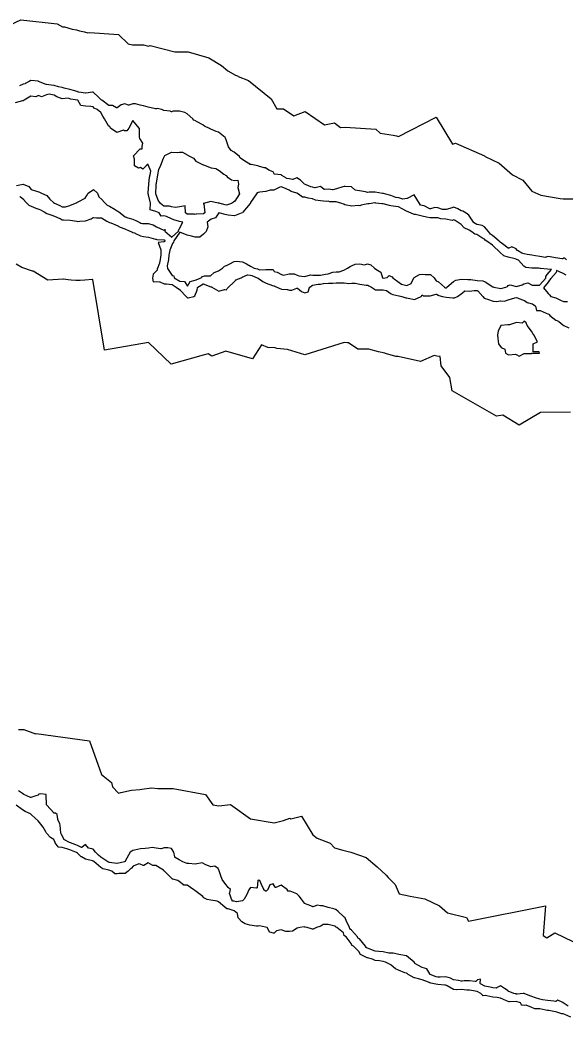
# Model space of a CAD drawing. Header units: millimetres. Extents: x 0 to 500, y 0 to 700.
# Drawn here: x 239.7 to 304.3, y 144.7 to 262.6 of the extents above; entities that cross this region are included whole.
import ezdxf

# ---------------------------------------------------------------- set-up
doc = ezdxf.new("R2010")
doc.units = ezdxf.units.MM
doc.layers.add('CORTE', color=1, linetype='Continuous')
doc.layers.add('GRABADO', color=5, linetype='Continuous')

msp = doc.modelspace()

# ---------------------------------------------------------------- linework, layer by layer
at = {"layer": 'CORTE'}
for points in [[(237.84, 261.71), (239.76, 262.61), (244.08, 262.16), (244.69, 261.8), (244.93, 261.79), (245.87, 261.52), (246.35, 261.43), (246.7, 261.32), (247.3, 261.19), (247.7, 261.07), (247.94, 261.11), (251.33, 260.9), (252.48, 259.8), (252.97, 259.67), (254.3, 259.67), (254.9, 259.5), (255.06, 259.59), (257.98, 258.84), (259.58, 258.84), (262.01, 258.11), (263.52, 257.2), (264.28, 256.57), (265.16, 256.09), (265.41, 255.98), (265.48, 255.93), (266.72, 255.44), (269.39, 253.29), (270.05, 252.11), (270.84, 252.11), (272.09, 251.28), (273.41, 251.78), (275.7, 250.19), (276.88, 250.46), (277.6, 249.9), (278.13, 249.94), (281.78, 249.7), (282.3, 249.23), (283.81, 248.98), (284, 248.94), (284.22, 248.9), (284.45, 248.84), (288.89, 251.12), (290.85, 247.92), (291.18, 248.05), (294.62, 246.53), (294.71, 246.47), (296.36, 245.68), (297.93, 244.31), (299.15, 243.65), (300.21, 242.38), (301.27, 241.89), (303.59, 241.5), (303.91, 241.44), (306.89, 241.44)], [(239.28, 243.03), (240.04, 243.17), (240.73, 242.92), (241, 242.54), (241.77, 242.31), (241.91, 242.27), (241.99, 242.23), (242.23, 242.14), (242.86, 241.86), (243.22, 241.43), (243.63, 241.02), (243.77, 240.94), (244.39, 240.66), (244.68, 240.5), (245.08, 240.52), (245.57, 240.66), (246.43, 241.02), (246.46, 241.05), (246.48, 241.05), (246.56, 241.12), (247.39, 241.55), (247.6, 241.84), (247.76, 242.12), (248.38, 242.56), (248.85, 242.11), (249.02, 241.7), (249.35, 241.38), (249.66, 241.01), (250.01, 240.71), (250.26, 240.59), (250.94, 240.2), (251.19, 240.05), (251.27, 240), (251.37, 239.9), (252.11, 239.32), (252.44, 239.22), (253.03, 239.05), (253.54, 238.8), (253.84, 238.64), (253.96, 238.57), (254.18, 238.52), (254.86, 238.52), (255.45, 238.37), (255.82, 238.13), (256.68, 237.75), (256.7, 237.75), (256.85, 237.81), (256.83, 237.65), (257.63, 236.91), (258.43, 237.65), (258.43, 237.65), (258.43, 237.7), (258.49, 237.85), (258.95, 238.69), (258.54, 238.78), (257.89, 238.99), (257.61, 239.08), (257.02, 239.36), (256.7, 239.46), (256.36, 239.39), (256.14, 239.79), (255.75, 239.96), (255.08, 240.16), (255.12, 240.95), (254.88, 241.93), (254.84, 242.06), (254.84, 242.15), (254.93, 243.19), (255.01, 244.03), (255.06, 244.31), (255.15, 244.73), (254.9, 245.38), (254.83, 245.54), (254.6, 245.35), (254.22, 244.97), (253.92, 245.15), (253.71, 245.07), (253.23, 245.36), (253.23, 246.14), (253.11, 246.54), (253.9, 247.38), (254.15, 247.35), (254.12, 247.63), (254.2, 248.03), (253.86, 248.58), (253.81, 248.73), (253.81, 249.76), (253.77, 249.8), (253.02, 250.7), (252.57, 249.81), (252.33, 249.51), (252.06, 249.51), (251.91, 249.58), (251.14, 249.3), (250.39, 249.8), (250.3, 249.97), (250.16, 250.1), (249.67, 250.92), (249.49, 251.23), (249.24, 251.65), (248.81, 252.01), (248.44, 252.16), (248.33, 252.34), (248.05, 252.37), (247.44, 252.43), (246.87, 252.49), (246.54, 253.12), (246.5, 253.14), (245.68, 253.24), (245.57, 253.28), (245.39, 253.34), (244.65, 253.28), (244.03, 253.51), (243.71, 253.72), (243.15, 253.82), (242.83, 253.74), (242.23, 253.53), (241.88, 253.69), (241.55, 253.53), (240.97, 253.61), (240.16, 253.13), (240.11, 253.08), (240.04, 253.05), (239.99, 253.05), (239.11, 252.82)], [(304.81, 216.25), (301.26, 216.19), (298.74, 214.68), (296.78, 215.86), (296.05, 215.76), (290.81, 218.74), (290.51, 220.34), (289.49, 221.72), (289.39, 222.83), (288.99, 222.85), (288.68, 222.94), (287.06, 222.23), (284.43, 222.81), (284.12, 222.82), (282.91, 223.18), (282.85, 223.2), (282.08, 223.37), (280.93, 223.7), (279.66, 223.7), (278.52, 224.44), (278.42, 224.44), (278.01, 224.48), (273.38, 223), (271.31, 223.66), (270.06, 223.76), (269.87, 223.82), (269.01, 223.88), (268.24, 224.2), (267.18, 222.54), (264.04, 223.43), (262.36, 222.87), (261.94, 223.12), (261.35, 222.98), (257.57, 221.89), (254.9, 224.45), (249.67, 223.55), (248.28, 231.91), (248.26, 231.92), (247.33, 231.83), (246.79, 231.79), (246.27, 231.79), (245.75, 231.83), (245.37, 231.89), (244.82, 231.97), (244.78, 231.97), (242.97, 231.85), (241.23, 232.89), (241.17, 232.91), (239.88, 233.35), (239.22, 233.75)], [(304.29, 232.42), (303.92, 232.64), (303.14, 232.99), (303.09, 232.75), (302.48, 232.02), (302.32, 231.82), (302.16, 231.62), (301.6, 230.95), (302.16, 230.28), (302.32, 230.09), (302.47, 229.91), (303.05, 229.77), (303.63, 229.49), (303.97, 229.33), (304.43, 229.33)], [(239.49, 178.72), (240.14, 178.72), (241.53, 178.21), (241.61, 178.23), (247.91, 177.38), (249.33, 173.41), (250.52, 172.46), (250.61, 171.94), (251.32, 171.18), (251.61, 171.26), (252.86, 171.54), (253.85, 171.62), (254.09, 171.65), (255.24, 171.8), (255.98, 171.72), (257.79, 171.72), (261.62, 171.01), (262.48, 169.82), (263.21, 169.67), (264.57, 169.85), (266.93, 168.15), (269.73, 167.67), (270.85, 167.94), (271.6, 168.24), (271.72, 168.15), (272.98, 168.45), (274.32, 166.25), (274.83, 165.86), (276.35, 165.26), (276.89, 164.72), (277.88, 164.46), (278.83, 164.22), (280.61, 163.59), (281.93, 162.47), (283.01, 161.49), (283.23, 161.23), (284.07, 160.38), (284.52, 159.3), (285.85, 158.99), (287.55, 158.7), (289.3, 157.86), (290.23, 157.05), (292.51, 156.5), (292.75, 156.04), (301.83, 157.86), (301.57, 154.36), (301.99, 154.09), (302.94, 154.66), (305.09, 153.63)], [(304.85, 144.72), (304.14, 145.02), (303.94, 145.11), (303.8, 145.11), (303.8, 145.11), (303.79, 145.11), (303.78, 145.11), (303.16, 145.29), (303.01, 145.32), (302.25, 145.48), (302.09, 145.5), (302.09, 145.5), (301.88, 145.53), (301.16, 145.7), (300.58, 145.7), (300.57, 145.7), (300.57, 145.7), (300.56, 145.7), (300.22, 145.85), (299.55, 146.11), (299.32, 146.08), (299.32, 146.08), (299.31, 146.08), (299.07, 146.11), (299.07, 146.11), (299.06, 146.11), (299.05, 146.12), (299.04, 146.12), (299.03, 146.13), (299.03, 146.13), (299.02, 146.14), (299.01, 146.15), (298.88, 146.41), (298.38, 146.56), (297.57, 146.53), (297.57, 146.53), (297.56, 146.53), (297.56, 146.53), (297.44, 146.56), (297.44, 146.56), (297.23, 146.65), (296.52, 146.96), (296.12, 147.02), (295.6, 147.06), (295.6, 147.07), (294.91, 147.22), (294.69, 147.25), (294.46, 147.24), (294.46, 147.24), (294.45, 147.24), (294.44, 147.24), (294.44, 147.24), (294.43, 147.24), (294.42, 147.25), (294.41, 147.25), (294.41, 147.26), (294.41, 147.26), (294.19, 147.52), (293.74, 147.75), (293.1, 147.84), (292.83, 147.88), (292.52, 147.88), (292.52, 147.88), (292.52, 147.88), (291.91, 147.98), (291.34, 147.93), (291.33, 147.93), (291.32, 147.93), (290.97, 147.98), (290.96, 147.98), (290.96, 147.98), (290.95, 147.99), (290.94, 147.99), (290.19, 148.42), (290.04, 148.49), (289.95, 148.5), (289.12, 148.55), (289.12, 148.55), (289.11, 148.55), (288.86, 148.62), (288.27, 148.73), (288.27, 148.73), (288.18, 148.76), (288.17, 148.76), (287.99, 148.85), (287.25, 149.1), (286.83, 149.22), (286.33, 149.36), (286.32, 149.37), (285.61, 149.74), (285.61, 149.74), (285.6, 149.75), (285.6, 149.75), (285.48, 149.86), (285.4, 149.89), (285.22, 149.94), (285.22, 149.95), (284.47, 150.27), (284.11, 150.41), (284.1, 150.42), (284.09, 150.42), (283.57, 150.86), (283.53, 150.89), (282.91, 151.2), (282.63, 151.3), (282.21, 151.35), (281.71, 151.41), (281.7, 151.41), (281.7, 151.41), (281.69, 151.41), (281.36, 151.56), (280.77, 151.71), (280.77, 151.71), (280.76, 151.71), (280.26, 151.96), (279.95, 152.11), (279.95, 152.11), (279.94, 152.12), (279.94, 152.12), (279.93, 152.13), (279.92, 152.14), (279.8, 152.42), (279.14, 153.08), (278.98, 153.16), (278.97, 153.17), (278.97, 153.17), (278.96, 153.18), (278.95, 153.19), (278.95, 153.19), (278.95, 153.2), (278.87, 153.4), (278.27, 154.19), (278.07, 154.3), (278.07, 154.3), (278.06, 154.31), (278.05, 154.31), (278.04, 154.32), (278.04, 154.34), (278.04, 154.34), (278.04, 154.34), (277.95, 154.66), (277.15, 155.3), (277.08, 155.33), (277.08, 155.33), (277.06, 155.34), (277.06, 155.35), (277.05, 155.35), (277.05, 155.37), (277.03, 155.41), (276.91, 155.47), (276.15, 155.65), (275.56, 155.65), (275.28, 155.47), (275.27, 155.46), (275.26, 155.46), (275.15, 155.42), (274.75, 155.29), (274.34, 155.11), (274.33, 155.1), (274.32, 155.1), (274.32, 155.1), (274.31, 155.1), (274.3, 155.1), (274.29, 155.1), (274.29, 155.1), (273.66, 155.29), (273.41, 155.35), (273.4, 155.35), (273.36, 155.36), (273.29, 155.39), (272.8, 155.29), (272.48, 155.23), (271.91, 154.88), (271.9, 154.88), (271.9, 154.88), (271.89, 154.88), (271.89, 154.88), (271.54, 154.82), (271.54, 154.82), (271.53, 154.82), (271.14, 154.82), (271.13, 154.82), (271.13, 154.82), (271.12, 154.82), (271.12, 154.83), (270.59, 155.03), (270.02, 154.92), (269.73, 154.65), (269.72, 154.65), (269.71, 154.64), (269.7, 154.64), (269.69, 154.64), (269.68, 154.63), (269.68, 154.63), (269.67, 154.63), (269.66, 154.63), (269.66, 154.64), (269.22, 154.77), (269.21, 154.77), (269.21, 154.77), (269.2, 154.78), (269.19, 154.79), (269.18, 154.79), (269.18, 154.8), (268.9, 155.3), (268.73, 155.35), (268, 155.5), (267.84, 155.46), (267.83, 155.46), (267.83, 155.46), (267.68, 155.46), (267.67, 155.46), (266.88, 155.56), (266.88, 155.56), (266.32, 155.74), (266.31, 155.74), (266.31, 155.74), (265.93, 155.97), (265.93, 155.97), (265.92, 155.98), (265.92, 155.98), (265.52, 156.42), (265.52, 156.43), (265.51, 156.44), (265.51, 156.45), (265.5, 156.46), (265.42, 156.97), (265.01, 157.28), (264.3, 157.51), (264.13, 157.53), (264.12, 157.54), (264.11, 157.54), (264.1, 157.54), (264.1, 157.54), (264.09, 157.55), (264.09, 157.55), (264.08, 157.56), (264.07, 157.57), (264.07, 157.57), (264.06, 157.59), (263.92, 157.71), (263.15, 158.35), (263, 158.42), (262.26, 158.53), (262.25, 158.53), (261.83, 158.62), (261.82, 158.63), (261.82, 158.63), (261.44, 158.8), (261.44, 158.8), (261.43, 158.8), (261.43, 158.81), (261.43, 158.81), (261.29, 158.95), (260.53, 159.55), (260.37, 159.67), (260.33, 159.7), (260.26, 159.75), (259.46, 160.32), (259.05, 160.32), (259.04, 160.32), (259.04, 160.32), (259.03, 160.33), (259.02, 160.33), (259.02, 160.33), (259.01, 160.34), (258.51, 160.73), (258.36, 160.85), (257.75, 161.01), (257.75, 161.02), (257.73, 161.02), (257.73, 161.03), (257.73, 161.03), (257.72, 161.03), (257.58, 161.17), (256.78, 161.97), (256.71, 162.01), (256.7, 162.01), (256.7, 162.01), (256.69, 162.02), (256.68, 162.02), (256.68, 162.03), (256.65, 162.07), (256.46, 162.21), (255.76, 162.63), (255.41, 162.63), (255.4, 162.63), (255.4, 162.64), (255.39, 162.64), (255.39, 162.64), (255.38, 162.64), (254.85, 162.96), (254.33, 162.64), (254.32, 162.64), (254.31, 162.63), (254.3, 162.63), (254.28, 162.63), (254.28, 162.63), (254.27, 162.64), (254.27, 162.64), (254.26, 162.64), (253.91, 162.81), (253.74, 162.83), (253.05, 162.57), (252.83, 162.27), (252.82, 162.26), (252.81, 162.26), (252.48, 161.97), (252.12, 161.69), (252.12, 161.69), (252.1, 161.68), (252.09, 161.68), (252.08, 161.68), (252.08, 161.67), (251.39, 161.67), (251.16, 161.65), (251.15, 161.64), (251.15, 161.64), (250.89, 161.66), (250.89, 161.66), (250.88, 161.66), (250.88, 161.66), (250.87, 161.67), (250.86, 161.67), (250.85, 161.68), (250.85, 161.68), (250.56, 161.97), (250.2, 162.09), (249.5, 162.23), (249.5, 162.23), (249.49, 162.23), (249.48, 162.23), (249.48, 162.24), (249.25, 162.39), (249.25, 162.39), (248.42, 163.09), (248.36, 163.13), (248.36, 163.14), (248.35, 163.14), (248.33, 163.16), (248.26, 163.18), (247.42, 163.37), (247.42, 163.37), (247.41, 163.37), (247.41, 163.38), (246.95, 163.64), (246.94, 163.64), (246.93, 163.65), (246.47, 164.11), (246.37, 164.19), (245.76, 164.42), (245.57, 164.5), (245.21, 164.61), (244.65, 164.76), (244.25, 164.81), (244.24, 164.81), (244.24, 164.81), (244.23, 164.81), (244.22, 164.82), (244.21, 164.82), (244.2, 164.83), (244.2, 164.84), (243.85, 165.33), (243.85, 165.33), (243.85, 165.34), (243.68, 165.72), (243.3, 165.95), (243.3, 165.95), (243.3, 165.95), (243.29, 165.96), (242.84, 166.43), (242.83, 166.44), (242.74, 166.63), (242.44, 167.18), (242.13, 167.54), (241.83, 167.91), (241.49, 168.23), (241.06, 168.64), (240.92, 168.73), (240.31, 169), (240.3, 169.01), (239.99, 169.22), (239.22, 169.75)]]:
    msp.add_lwpolyline(points, dxfattribs=at)
msp.add_lwpolyline([(257.88, 236.48), (257.82, 236.33), (257.7, 236.18), (257.41, 235.38), (257.29, 234.78), (257.24, 234.28), (257.07, 233.52), (257.11, 233.2), (257.68, 232.41), (257.88, 232.34), (257.92, 232.11), (258.58, 231.73), (259.15, 231.68), (259.49, 231.13), (259.81, 231.68), (260.39, 231.84), (261.12, 232.12), (261.17, 232.27), (261.32, 232.29), (261.5, 232.36), (262.23, 232.36), (262.63, 232.76), (263.16, 232.95), (263.63, 233.24), (263.88, 233.48), (264.09, 233.57), (264.52, 233.77), (265.02, 234.03), (265.29, 234.07), (265.99, 233.99), (266.46, 233.79), (266.94, 233.5), (267.36, 233.25), (267.78, 233.17), (267.85, 233.14), (268, 233.06), (268.75, 233.12), (269.61, 233.12), (269.73, 232.88), (270.08, 232.79), (270.63, 232.51), (270.85, 232.43), (271.52, 232.58), (272.1, 232.58), (272.48, 232.42), (272.66, 232.36), (273.37, 232.27), (274.03, 232.47), (274.31, 232.45), (274.55, 232.42), (275.23, 232.42), (275.81, 232.54), (276.14, 232.6), (276.69, 232.79), (277.08, 232.82), (277.44, 232.82), (277.98, 233.01), (278.4, 233.24), (278.73, 233.44), (278.9, 233.55), (279.32, 233.73), (279.87, 233.79), (280.44, 233.67), (280.79, 233.79), (281.18, 233.66), (281.61, 233.24), (281.76, 233.15), (282.35, 232.8), (282.54, 232.12), (282.66, 232.07), (283.11, 232.14), (283.34, 232.41), (283.6, 232.27), (283.7, 232.24), (283.8, 232.12), (284.54, 231.56), (284.82, 231.37), (285.42, 231.22), (285.94, 231.44), (286.26, 232.11), (286.3, 232.16), (286.94, 232.51), (287.28, 232.53), (287.59, 232.51), (288.23, 232.51), (288.68, 232.11), (288.89, 231.77), (289.17, 231.63), (289.9, 231.01), (290.01, 230.93), (290.07, 230.92), (290.11, 230.91), (290.16, 231), (290.94, 231.7), (291.22, 231.82), (291.9, 231.96), (292.66, 231.93), (292.83, 231.92), (293.01, 231.93), (293.77, 231.81), (294.41, 231.78), (294.72, 231.64), (295.62, 231.06), (295.63, 231.06), (295.65, 231.06), (295.74, 231.03), (296.54, 230.86), (297.13, 231.02), (297.35, 231.11), (297.43, 231.19), (297.67, 231.28), (298.39, 231.11), (299.08, 231.27), (299.29, 231.4), (299.75, 231.54), (300.27, 231.23), (301.14, 231.23), (301.86, 232.09), (301.86, 232.29), (302.04, 232.51), (302.54, 233.11), (302.09, 233.14), (301.24, 233.2), (301.15, 233.23), (301.02, 233.27), (300.24, 233.27), (299.5, 233.35), (299.27, 233.49), (298.66, 234.22), (298.42, 234.3), (298.36, 234.33), (298.26, 234.36), (297.44, 234.54), (296.93, 234.73), (296.49, 235.1), (296.26, 235.35), (295.86, 235.71), (295.57, 235.97), (294.89, 236.45), (294.72, 236.56), (294.64, 236.67), (294.31, 236.85), (293.73, 237.24), (293.5, 237.28), (293.13, 237.56), (292.8, 237.75), (292.23, 238.01), (291.86, 238.43), (291.52, 238.67), (291.15, 238.91), (290.98, 238.98), (290.78, 238.91), (290.05, 239.06), (289.46, 239.08), (289.11, 239.2), (288.66, 239.22), (288.2, 239.22), (287.77, 239.27), (287.26, 239.42), (286.47, 239.61), (286.34, 239.62), (286.21, 239.64), (285.95, 239.78), (285.39, 240), (284.88, 240.28), (284.47, 240.49), (283.81, 240.58), (283.56, 240.64), (283.37, 240.66), (282.63, 240.86), (282.47, 240.88), (281.77, 240.96), (281.71, 240.97), (281.65, 240.97), (280.97, 240.88), (280.81, 240.85), (280.04, 240.71), (279.88, 240.62), (279.68, 240.66), (278.94, 240.6), (278.1, 240.75), (277.99, 240.82), (277.95, 240.82), (277.74, 240.89), (277.07, 241.11), (276.34, 241.11), (276.15, 241.17), (275.95, 241.14), (275.22, 241.23), (274.64, 241.31), (274.29, 241.45), (273.75, 241.54), (273.37, 241.65), (273.08, 241.67), (272.63, 242.01), (272.42, 242.14), (271.77, 242.32), (271.5, 242.47), (270.88, 242.74), (270.59, 242.87), (270.41, 242.85), (269.69, 242.47), (269.27, 242.49), (268.77, 242.31), (268.04, 242.24), (267.84, 242.21), (267.73, 242.18), (267.64, 242.03), (266.96, 241.01), (266.93, 240.96), (266.9, 240.91), (266.03, 239.87), (265.99, 239.81), (265.84, 239.78), (265.06, 239.43), (264.32, 239.51), (264.1, 239.57), (263.95, 239.59), (263.37, 239.77), (263.21, 239.8), (263.2, 239.79), (262.79, 239.21), (262.3, 239.06), (261.83, 238.7), (261.91, 238.13), (261.71, 237.58), (261.39, 237.28), (260.95, 236.93), (260.4, 236.93), (259.96, 237.03), (259.46, 237.16), (258.59, 237.5), (257.88, 236.48)], close=True, dxfattribs=at)
at = {"layer": 'GRABADO'}
for points in [[(304.32, 234.23), (304.11, 234.44), (303.98, 234.44), (303.88, 234.37), (303.87, 234.36), (303.86, 234.36), (303.85, 234.35), (303.84, 234.35), (303.84, 234.35), (303.83, 234.35), (303.82, 234.35), (303.01, 234.49), (302.4, 234.6), (302.11, 234.65), (301.86, 234.54), (301.86, 234.53), (301.85, 234.53), (301.85, 234.53), (301.84, 234.53), (301.83, 234.53), (301.83, 234.53), (301.16, 234.63), (300.64, 234.7), (300.23, 234.78), (299.68, 234.88), (299.31, 234.94), (299.3, 234.94), (299.04, 235.02), (299.03, 235.02), (299.03, 235.03), (298.51, 235.34), (298.51, 235.34), (298.5, 235.35), (298.5, 235.35), (298.35, 235.53), (297.84, 235.77), (297.5, 235.61), (297.5, 235.61), (297.48, 235.6), (297.47, 235.6), (297.47, 235.6), (297.46, 235.6), (297.45, 235.6), (297.45, 235.61), (297.44, 235.61), (297.43, 235.61), (297.42, 235.62), (297.42, 235.62), (296.75, 236.15), (296.49, 236.32), (296.49, 236.33), (296.43, 236.38), (296.35, 236.46), (295.57, 237.13), (295.34, 237.28), (295.33, 237.29), (295.33, 237.29), (295.1, 237.58), (294.64, 238.13), (294.35, 238.29), (293.74, 238.41), (293.73, 238.41), (293.72, 238.42), (293.72, 238.42), (293.34, 238.67), (293.33, 238.68), (293.33, 238.68), (293.32, 238.69), (293.08, 239.06), (292.78, 239.52), (292.47, 239.78), (292.06, 239.98), (291.89, 240.03), (291.88, 240.03), (291.87, 240.03), (291.47, 240.27), (290.98, 240.48), (290.53, 240.31), (290.52, 240.31), (290.07, 240.18), (290.07, 240.18), (290.06, 240.18), (290.05, 240.18), (289.69, 240.21), (289.68, 240.21), (289.67, 240.21), (289.67, 240.21), (289.11, 240.41), (288.76, 240.43), (288.22, 240.29), (288.21, 240.28), (288.2, 240.28), (288.19, 240.28), (288.18, 240.29), (288.18, 240.29), (288.17, 240.29), (287.48, 240.61), (287.26, 240.67), (287.1, 240.7), (287.1, 240.7), (287.08, 240.7), (287.07, 240.71), (287.07, 240.71), (287.06, 240.72), (287.06, 240.72), (286.92, 240.92), (286.92, 240.92), (286.31, 241.92), (285.46, 241.49), (285.44, 241.48), (285.43, 241.48), (284.98, 241.43), (284.97, 241.43), (284.96, 241.43), (284.95, 241.43), (284.95, 241.43), (284.48, 241.57), (284.16, 241.6), (284.16, 241.6), (284.15, 241.6), (284.14, 241.6), (283.55, 241.83), (282.97, 242), (282.69, 242.07), (282.63, 242.08), (282.55, 242.1), (281.71, 242.23), (280.99, 242.23), (280.8, 242.22), (280.79, 242.22), (280.78, 242.22), (280.78, 242.22), (280.77, 242.22), (280.53, 242.29), (279.85, 242.4), (279.34, 242.49), (279.33, 242.49), (279.33, 242.49), (279.32, 242.5), (279.31, 242.5), (279.31, 242.51), (279.3, 242.51), (278.91, 242.88), (278.16, 242.93), (278.02, 242.92), (277.85, 242.89), (277.11, 242.62), (277.11, 242.62), (276.69, 242.5), (276.68, 242.5), (276.68, 242.5), (276.67, 242.5), (276.66, 242.5), (276.66, 242.5), (276.16, 242.58), (275.69, 242.54), (275.69, 242.54), (275.68, 242.54), (275.67, 242.54), (275.66, 242.55), (275.65, 242.55), (275.65, 242.55), (275.21, 242.91), (274.6, 242.77), (274.59, 242.77), (274.58, 242.77), (274.57, 242.77), (274.57, 242.77), (274.29, 242.84), (274.09, 242.86), (274.09, 242.86), (274.08, 242.86), (274.07, 242.87), (273.52, 243.11), (273.52, 243.11), (273.35, 243.2), (273.34, 243.2), (273.33, 243.2), (272.85, 243.65), (272.44, 243.93), (271.95, 243.74), (271.95, 243.74), (271.94, 243.74), (271.93, 243.74), (271.92, 243.74), (271.92, 243.74), (271.51, 243.82), (271.22, 243.87), (271.22, 243.87), (271.21, 243.87), (271.2, 243.88), (271.19, 243.88), (270.66, 244.23), (270.66, 244.23), (270.65, 244.24), (270.57, 244.31), (269.79, 244.37), (269.78, 244.37), (269.78, 244.37), (269.77, 244.37), (269.76, 244.37), (269.76, 244.38), (269.75, 244.39), (269.74, 244.4), (269.73, 244.41), (269.62, 244.65), (269.12, 244.85), (269.12, 244.85), (269.11, 244.85), (268.73, 245.11), (268.57, 245.11), (268.56, 245.11), (268.55, 245.12), (267.91, 245.33), (267.8, 245.37), (267.03, 245.5), (267.03, 245.5), (266.88, 245.53), (266.88, 245.53), (266.87, 245.53), (266.86, 245.54), (266.86, 245.54), (266.47, 245.8), (265.93, 246.13), (265.92, 246.13), (265.76, 246.27), (265.76, 246.27), (265.75, 246.27), (265.75, 246.28), (265.74, 246.28), (265.64, 246.47), (265, 246.98), (264.67, 247.16), (264.66, 247.16), (264.66, 247.16), (264.65, 247.17), (264.65, 247.17), (264.65, 247.18), (264.35, 247.59), (264.35, 247.59), (264.35, 247.6), (264.35, 247.6), (264.05, 248.44), (263.98, 248.63), (263.94, 248.69), (263.15, 249.32), (262.87, 249.43), (262.24, 249.69), (262.23, 249.69), (262.23, 249.69), (262.09, 249.79), (261.51, 250.03), (261.51, 250.03), (261.5, 250.04), (261.5, 250.04), (261.3, 250.22), (260.65, 250.57), (260.38, 250.7), (260.26, 250.74), (260.25, 250.75), (260.25, 250.75), (260.24, 250.75), (260.24, 250.76), (260.23, 250.77), (260.12, 250.91), (259.44, 251.49), (259.16, 251.65), (258.55, 251.84), (257.79, 251.84), (257.67, 251.77), (257.66, 251.76), (257.66, 251.76), (257.65, 251.76), (257.64, 251.76), (257.63, 251.76), (257.63, 251.76), (257.62, 251.76), (257.61, 251.76), (257.46, 251.81), (256.7, 251.91), (256.69, 251.91), (256.68, 251.91), (256.68, 251.91), (256.45, 252), (255.91, 252.14), (255.82, 252.09), (255.81, 252.09), (255.8, 252.09), (255.79, 252.08), (255.79, 252.08), (255.77, 252.08), (255.69, 252.1), (255.69, 252.1), (254.84, 252.31), (254.29, 252.45), (253.91, 252.52), (253.91, 252.52), (253.36, 252.67), (253.01, 252.67), (252.54, 252.54), (252.54, 252.54), (252.53, 252.54), (252.52, 252.54), (252.52, 252.54), (252.51, 252.54), (252.07, 252.67), (251.63, 252.57), (251.19, 252.22), (251.19, 252.22), (251.18, 252.22), (251.18, 252.21), (251.17, 252.21), (251.15, 252.21), (251.15, 252.21), (251.14, 252.21), (251.13, 252.21), (251.12, 252.21), (251.12, 252.22), (251.11, 252.22), (250.63, 252.51), (250.23, 252.48), (250.22, 252.48), (250.2, 252.48), (250.19, 252.49), (250.18, 252.49), (250.18, 252.5), (249.35, 253.13), (249.29, 253.17), (249.25, 253.2), (249.25, 253.2), (248.96, 253.48), (248.34, 254.07), (248.25, 254.08), (247.45, 253.96), (247.45, 253.96), (247.44, 253.96), (247.43, 253.96), (246.63, 254.08), (246.62, 254.08), (246.5, 254.12), (246.43, 254.13), (246.42, 254.13), (246.42, 254.13), (246.41, 254.13), (246.17, 254.23), (245.57, 254.4), (244.91, 254.55), (244.65, 254.63), (244.25, 254.71), (244.24, 254.71), (243.72, 254.85), (243.35, 254.88), (243.35, 254.88), (242.8, 254.96), (242.79, 254.96), (242.78, 254.97), (241.87, 255.34), (241.87, 255.34), (241.86, 255.35), (240.97, 255.44), (240.76, 255.34), (240.29, 255.08), (240.29, 255.07), (240.28, 255.07), (240.06, 255), (239.62, 254.81)], [(239.67, 241.72), (239.68, 241.72), (239.69, 241.72), (239.69, 241.72), (239.7, 241.72), (239.71, 241.71), (239.72, 241.71), (239.72, 241.71), (239.73, 241.7), (240.08, 241.4), (240.08, 241.39), (240.4, 241.01), (240.73, 240.7), (240.99, 240.58), (241.54, 240.36), (241.91, 240.25), (241.91, 240.25), (242.12, 240.15), (242.12, 240.15), (242.55, 239.91), (242.55, 239.91), (242.84, 239.74), (243.44, 239.53), (243.76, 239.42), (244.41, 239.14), (244.42, 239.14), (244.68, 238.98), (244.81, 238.99), (244.82, 238.99), (245.6, 238.93), (245.6, 238.93), (246.41, 238.81), (246.51, 238.79), (246.52, 238.79), (246.53, 238.79), (246.74, 238.81), (247.43, 238.87), (248.08, 239.11), (248.33, 239.24), (248.34, 239.24), (248.35, 239.25), (248.36, 239.25), (248.36, 239.25), (248.37, 239.25), (248.71, 239.22), (249.3, 239.22), (249.3, 239.22), (249.31, 239.22), (249.32, 239.21), (249.32, 239.21), (249.33, 239.21), (249.96, 238.8), (250.17, 238.69), (250.25, 238.65), (250.42, 238.6), (250.42, 238.6), (251.18, 238.29), (251.53, 238.11), (252.1, 237.9), (252.1, 237.9), (252.6, 237.69), (252.92, 237.55), (252.92, 237.54), (253.03, 237.47), (253.25, 237.42), (253.26, 237.42), (253.27, 237.41), (253.95, 237.08), (254.3, 237.02), (254.87, 236.93), (254.87, 236.93), (255.7, 236.7), (255.7, 236.7), (255.8, 236.67), (255.85, 236.66), (256.71, 236.62), (256.72, 236.62), (256.72, 236.62), (256.73, 236.61), (256.74, 236.61), (256.75, 236.6), (256.76, 236.6), (256.76, 236.6), (256.79, 236.56), (256.79, 236.56), (256.8, 236.54), (256.81, 236.53), (256.81, 236.52), (256.81, 236.51), (256.81, 236.5), (256.81, 236.5), (256.81, 236.49), (256.77, 236.41), (256.77, 236.41), (256.77, 236.4), (256.77, 236.4), (256.76, 236.39), (256.75, 236.38), (256.75, 236.38), (256.74, 236.38), (256.74, 236.37), (256.73, 236.37), (256.72, 236.37), (256.71, 236.37), (256.01, 236.3), (256.32, 235.43), (256.33, 235.42), (256.33, 235.41), (256.33, 235.4), (256.33, 234.85), (256.27, 234.28), (256.27, 234.28), (256.19, 233.87), (256.19, 233.86), (256.19, 233.85), (255.92, 233.15), (255.85, 232.96), (255.85, 232.95), (255.84, 232.94), (255.84, 232.94), (255.83, 232.93), (255.43, 232.54), (255.35, 232.07), (255.42, 231.64), (255.77, 231.7), (255.78, 231.7), (256.19, 231.66), (256.2, 231.66), (256.21, 231.65), (256.21, 231.65), (256.73, 231.41), (257.02, 231.39), (257.64, 231.32), (257.65, 231.31), (257.66, 231.31), (257.66, 231.31), (257.67, 231.31), (258.15, 231.02), (258.16, 231.01), (258.43, 230.81), (258.61, 230.68), (258.61, 230.68), (258.61, 230.67), (259.35, 229.89), (259.45, 229.79), (259.51, 229.74), (259.59, 229.76), (259.59, 229.76), (260.24, 229.91), (260.35, 229.99), (260.62, 230.64), (260.69, 230.97), (260.69, 230.98), (260.7, 230.99), (260.7, 230.99), (260.7, 231), (260.71, 231), (260.71, 231.01), (260.72, 231.01), (260.73, 231.02), (261.3, 231.38), (261.3, 231.38), (261.31, 231.39), (261.32, 231.39), (261.33, 231.39), (261.34, 231.39), (261.35, 231.39), (261.36, 231.39), (262.25, 231.06), (262.25, 231.06), (262.28, 231.07), (262.29, 231.07), (262.29, 231.07), (262.3, 231.07), (262.31, 231.07), (262.32, 231.07), (262.33, 231.07), (262.33, 231.07), (262.34, 231.06), (262.34, 231.06), (262.35, 231.05), (262.36, 231.05), (262.39, 231.01), (263.2, 230.53), (263.86, 230.75), (263.87, 230.75), (263.88, 230.75), (263.88, 230.75), (263.9, 230.75), (263.91, 230.75), (263.91, 230.75), (264.09, 230.68), (264.19, 230.84), (264.19, 230.85), (264.34, 231.01), (264.34, 231.01), (264.99, 231.62), (265.22, 231.85), (265.22, 231.86), (265.23, 231.86), (265.23, 231.87), (265.84, 232.13), (265.94, 232.18), (266.59, 232.47), (266.6, 232.47), (266.6, 232.47), (266.61, 232.47), (266.63, 232.47), (266.63, 232.47), (266.9, 232.42), (266.9, 232.42), (267.11, 232.38), (267.12, 232.38), (267.73, 232.13), (267.73, 232.13), (267.86, 232.06), (267.87, 232.06), (268.4, 231.67), (268.78, 231.49), (269.54, 231.22), (269.54, 231.21), (269.69, 231.15), (269.78, 231.15), (269.79, 231.15), (269.8, 231.14), (269.8, 231.14), (270.07, 231.02), (270.62, 230.79), (271.3, 230.75), (271.31, 230.75), (271.32, 230.75), (271.32, 230.75), (271.54, 230.66), (271.84, 230.64), (272.43, 230.9), (272.44, 230.9), (272.45, 230.9), (272.45, 230.9), (272.46, 230.9), (272.46, 230.9), (272.47, 230.9), (272.48, 230.9), (272.49, 230.89), (272.5, 230.89), (272.5, 230.89), (272.97, 230.48), (273.38, 230.35), (273.77, 230.47), (273.92, 230.97), (273.92, 230.98), (273.93, 230.99), (273.94, 231), (273.94, 231.01), (273.95, 231.01), (274.26, 231.25), (274.27, 231.25), (274.28, 231.25), (274.28, 231.25), (274.29, 231.26), (274.95, 231.36), (274.95, 231.36), (275.23, 231.36), (275.56, 231.44), (275.57, 231.44), (276.16, 231.47), (276.69, 231.5), (277.08, 231.52), (278.01, 231.52), (278.02, 231.52), (278.58, 231.46), (278.94, 231.48), (279.32, 231.48), (279.32, 231.48), (279.33, 231.48), (279.88, 231.36), (280.62, 231.25), (280.8, 231.25), (280.8, 231.25), (280.81, 231.24), (280.82, 231.24), (280.83, 231.24), (280.95, 231.17), (281.25, 231.02), (281.26, 231.02), (281.74, 230.7), (282.65, 230.7), (282.65, 230.7), (282.99, 230.63), (283, 230.62), (283.01, 230.62), (283.02, 230.62), (283.6, 230.22), (283.79, 230.16), (284.51, 230), (284.52, 230), (284.84, 229.92), (284.84, 229.92), (285.32, 229.77), (285.43, 229.77), (285.44, 229.77), (285.44, 229.76), (285.61, 229.71), (286.34, 229.55), (287.15, 229.91), (287.17, 229.93), (287.21, 230.04), (287.21, 230.05), (287.22, 230.06), (287.22, 230.06), (287.23, 230.07), (287.24, 230.08), (287.25, 230.08), (287.25, 230.08), (287.26, 230.08), (287.27, 230.08), (287.27, 230.08), (287.28, 230.08), (287.29, 230.08), (287.3, 230.08), (287.31, 230.08), (287.31, 230.07), (287.32, 230.07), (287.33, 230.06), (287.38, 230), (288.19, 230), (288.9, 230.17), (288.91, 230.17), (288.91, 230.17), (288.92, 230.17), (288.93, 230.17), (288.93, 230.17), (288.94, 230.17), (288.94, 230.17), (289.16, 230.07), (289.17, 230.07), (289.17, 230.07), (289.24, 230.01), (289.66, 229.92), (289.66, 229.91), (290.07, 229.81), (290.86, 229.77), (290.87, 229.77), (290.98, 229.75), (291.09, 229.76), (291.44, 229.91), (291.86, 230.24), (292.25, 230.55), (292.26, 230.56), (292.27, 230.56), (292.27, 230.56), (292.28, 230.56), (292.29, 230.57), (292.3, 230.57), (292.83, 230.53), (293.41, 230.61), (293.41, 230.61), (293.76, 230.61), (293.77, 230.61), (293.77, 230.61), (293.78, 230.61), (293.79, 230.61), (293.8, 230.6), (293.81, 230.59), (293.82, 230.59), (294.44, 229.89), (294.59, 229.73), (294.71, 229.68), (294.99, 229.58), (295.63, 229.37), (296.04, 229.32), (296.53, 229.4), (296.53, 229.4), (296.54, 229.4), (296.98, 229.37), (297.44, 229.53), (297.44, 229.53), (298.22, 229.74), (298.38, 229.78), (298.38, 229.78), (298.39, 229.78), (298.4, 229.78), (298.4, 229.78), (298.41, 229.78), (298.56, 229.74), (298.57, 229.73), (299.35, 229.45), (299.35, 229.45), (299.36, 229.45), (299.36, 229.44), (299.68, 229.19), (300.27, 229.04), (300.27, 229.04), (300.28, 229.03), (300.29, 229.03), (300.62, 228.79), (300.63, 228.79), (300.63, 228.78), (300.64, 228.77), (300.65, 228.76), (300.65, 228.75), (300.65, 228.75), (300.76, 228.24), (301.17, 228.26), (301.18, 228.26), (301.18, 228.26), (301.19, 228.26), (301.2, 228.26), (301.93, 227.92), (302.12, 227.84), (302.22, 227.82), (302.22, 227.82), (302.23, 227.82), (302.24, 227.81), (302.24, 227.81), (302.25, 227.81), (302.26, 227.8), (302.26, 227.79), (302.27, 227.79), (302.35, 227.67), (303.06, 227.11), (303.39, 226.98), (303.4, 226.97), (303.41, 226.97), (303.89, 226.57), (303.99, 226.48), (304.6, 226.21)], [(304.52, 146.02), (303.93, 146.41), (303.92, 146.41), (303.92, 146.42), (303.91, 146.42), (303.91, 146.43), (303.9, 146.44), (303.31, 146.72), (303.06, 146.57), (303.06, 146.57), (303.05, 146.57), (303.04, 146.57), (303.04, 146.56), (303.03, 146.56), (303.02, 146.56), (303.01, 146.56), (302.84, 146.6), (302.09, 146.67), (302.09, 146.67), (301.47, 146.76), (301.47, 146.76), (301.15, 146.83), (301.15, 146.83), (300.64, 147), (300.22, 147.15), (299.98, 147.22), (299.98, 147.23), (299.32, 147.51), (299.31, 147.52), (299.3, 147.52), (299.22, 147.51), (299.21, 147.51), (298.47, 147.43), (298.46, 147.43), (298.45, 147.43), (298.45, 147.43), (298.44, 147.43), (298.38, 147.45), (298.34, 147.44), (298.34, 147.44), (298.33, 147.45), (298.32, 147.45), (298.1, 147.51), (298.1, 147.51), (297.43, 147.79), (297.43, 147.79), (297.43, 147.8), (296.97, 148.08), (296.97, 148.09), (296.53, 148.41), (296.04, 148.16), (296.03, 148.15), (296.03, 148.15), (296.02, 148.15), (296.01, 148.15), (296.01, 148.15), (296, 148.15), (295.6, 148.19), (295.6, 148.19), (295.3, 148.26), (294.67, 148.37), (294.67, 148.38), (294.66, 148.38), (294.65, 148.38), (294.17, 148.63), (294.16, 148.63), (294.16, 148.63), (294.15, 148.64), (294.14, 148.65), (294.14, 148.66), (294.13, 148.67), (294.13, 148.68), (294.13, 148.69), (294.13, 148.7), (294.16, 149.18), (293.8, 149.11), (293.58, 148.91), (293.58, 148.91), (293.57, 148.91), (293.56, 148.9), (293.56, 148.9), (293.55, 148.9), (293.54, 148.9), (293.53, 148.9), (293.53, 148.9), (293.52, 148.9), (292.83, 149), (292.23, 149), (291.92, 148.94), (291.92, 148.93), (291.9, 148.93), (291.89, 148.94), (291.89, 148.94), (291.54, 149.04), (290.97, 149.12), (290.96, 149.12), (290.96, 149.12), (290.95, 149.13), (290.95, 149.13), (290.61, 149.32), (290.05, 149.48), (289.39, 149.43), (289.38, 149.43), (289.12, 149.44), (289.12, 149.44), (288.9, 149.48), (288.9, 149.48), (288.89, 149.48), (288.2, 149.74), (288.19, 149.74), (288.19, 149.74), (288.18, 149.75), (288.17, 149.75), (288.17, 149.76), (288.17, 149.76), (288.14, 149.8), (288.14, 149.81), (287.8, 150.43), (287.26, 150.57), (287.25, 150.57), (287.24, 150.57), (286.74, 150.85), (286.45, 151.02), (286.45, 151.02), (286.44, 151.02), (286.43, 151.03), (286.43, 151.03), (286.3, 151.19), (285.41, 151.97), (285.4, 151.97), (285.4, 151.97), (284.48, 152.13), (283.83, 152.28), (283.57, 152.26), (283.57, 152.26), (283.3, 152.28), (283.29, 152.28), (282.63, 152.43), (282.14, 152.47), (281.71, 152.5), (281.7, 152.5), (281.7, 152.5), (281.69, 152.5), (280.99, 152.8), (280.77, 152.86), (280.77, 152.86), (280.76, 152.86), (280.63, 152.92), (280.63, 152.92), (280.62, 152.93), (280.61, 152.94), (280.6, 152.95), (280.6, 152.95), (280.6, 152.96), (280.54, 153.1), (279.82, 153.96), (279.7, 154.03), (279.69, 154.03), (279.68, 154.04), (279.67, 154.05), (279.67, 154.06), (279.66, 154.06), (279.61, 154.21), (278.89, 155), (278.73, 155.09), (278.72, 155.1), (278.71, 155.1), (278.71, 155.11), (278.7, 155.11), (278.7, 155.12), (278.69, 155.13), (278.64, 155.34), (278.31, 156.01), (278.3, 156.01), (278.13, 156.43), (278.04, 156.52), (278.04, 156.52), (277.96, 156.62), (277.31, 157.21), (277.05, 157.42), (277, 157.43), (277, 157.43), (276.99, 157.43), (276.79, 157.52), (276.14, 157.68), (275.5, 157.85), (275.22, 157.88), (275.22, 157.88), (274.86, 157.96), (274.33, 157.76), (274.33, 157.76), (274.32, 157.76), (274.31, 157.76), (274.3, 157.76), (274.3, 157.76), (274.29, 157.76), (274.29, 157.76), (274.28, 157.77), (273.75, 158), (273.35, 158.14), (273.35, 158.14), (273.34, 158.15), (273.33, 158.16), (273.32, 158.16), (273.32, 158.17), (272.97, 158.65), (272.7, 159.01), (272.41, 159.29), (271.63, 159.61), (271.55, 159.59), (271.54, 159.59), (271.53, 159.59), (271.4, 159.59), (271.4, 159.59), (271.39, 159.59), (271.38, 159.59), (271.37, 159.59), (271.36, 159.6), (271.35, 159.61), (271.34, 159.62), (271.34, 159.62), (271.33, 159.63), (271.33, 159.64), (271.31, 159.77), (270.59, 160.3), (269.95, 160.04), (269.94, 160.04), (269.93, 160.04), (269.92, 160.04), (269.91, 160.04), (269.9, 160.04), (269.89, 160.04), (269.88, 160.05), (269.88, 160.05), (269.87, 160.06), (269.86, 160.07), (269.64, 160.45), (269.23, 160.35), (268.99, 159.78), (268.99, 159.78), (268.99, 159.77), (268.98, 159.76), (268.97, 159.75), (268.8, 159.61), (268.79, 159.61), (268.78, 159.6), (268.77, 159.6), (268.76, 159.6), (268.75, 159.59), (268.74, 159.6), (268.73, 159.6), (268.72, 159.6), (268.71, 159.61), (268.53, 159.75), (268.52, 159.76), (268.51, 159.77), (268.51, 159.78), (268.51, 159.78), (268.25, 160.38), (268.06, 160.85), (267.84, 160.89), (267.82, 160.88), (267.72, 160.01), (267.72, 160.01), (267.72, 160), (267.72, 159.99), (267.71, 159.99), (267.71, 159.98), (267.7, 159.97), (267.7, 159.97), (267.69, 159.96), (267.69, 159.96), (267.68, 159.96), (267.67, 159.95), (267.66, 159.95), (267.66, 159.95), (267.65, 159.95), (267.64, 159.95), (267.64, 159.95), (266.93, 160.04), (266.73, 159.77), (266.53, 159.2), (266.52, 159.19), (266.52, 159.19), (266.18, 158.65), (266.18, 158.65), (266.02, 158.48), (266.02, 158.48), (266.01, 158.47), (266.01, 158.47), (266, 158.47), (265.99, 158.47), (265.99, 158.46), (265.3, 158.33), (265.3, 158.33), (265.29, 158.33), (265.28, 158.33), (265.27, 158.33), (265.03, 158.4), (264.87, 158.42), (264.86, 158.43), (264.85, 158.43), (264.85, 158.43), (264.84, 158.43), (264.83, 158.44), (264.83, 158.44), (264.82, 158.45), (264.81, 158.46), (264.81, 158.46), (264.7, 158.66), (264.7, 158.66), (264.69, 158.67), (264.49, 159.26), (264.49, 159.26), (264.48, 159.27), (264.48, 159.28), (264.48, 159.29), (264.58, 159.78), (264.31, 160.05), (264.3, 160.05), (264.06, 160.35), (263.66, 160.88), (263.65, 160.88), (263.65, 160.89), (263.46, 161.3), (263.46, 161.31), (263.22, 162.01), (263.13, 162.26), (262.74, 162.55), (262.27, 162.48), (262.27, 162.48), (262.26, 162.48), (262.25, 162.48), (262.24, 162.49), (262.24, 162.49), (261.58, 162.75), (261.57, 162.75), (261.31, 162.91), (261.22, 162.93), (260.42, 162.81), (260.41, 162.81), (260.41, 162.81), (259.65, 162.87), (259.48, 162.87), (259.47, 162.87), (259.47, 162.87), (259.33, 162.91), (259.32, 162.91), (258.95, 163.07), (258.95, 163.08), (258.52, 163.29), (258.02, 163.59), (258.01, 163.59), (258.01, 163.6), (258, 163.61), (257.99, 163.62), (257.98, 163.63), (257.98, 163.64), (257.89, 164.23), (257.59, 164.64), (257.15, 164.72), (256.72, 164.72), (256.37, 164.61), (256.37, 164.61), (256.36, 164.61), (256.35, 164.61), (255.77, 164.7), (255.33, 164.75), (254.87, 164.69), (254.87, 164.69), (254.47, 164.65), (253.94, 164.6), (253.24, 164.45), (253.03, 164.39), (252.92, 164.34), (252.73, 164.21), (252.14, 163.14), (252.14, 163.12), (252.13, 163.12), (252.13, 163.11), (252.13, 163.11), (252.12, 163.1), (252.12, 163.1), (252.11, 163.09), (252.1, 163.09), (252.1, 163.09), (252.09, 163.08), (252.09, 163.08), (252.05, 163.07), (251.16, 162.86), (251.16, 162.86), (251.15, 162.86), (251.15, 162.86), (251.14, 162.86), (250.28, 162.98), (250.27, 162.98), (250.2, 163.01), (250.16, 163.02), (250.16, 163.02), (250.15, 163.02), (250.14, 163.03), (250.14, 163.03), (250.06, 163.08), (249.25, 163.6), (249.25, 163.61), (248.95, 163.84), (248.95, 163.85), (248.62, 164.2), (248.62, 164.21), (248.33, 164.56), (247.83, 164.68), (247.83, 164.68), (247.82, 164.69), (247.81, 164.69), (247.81, 164.7), (247.8, 164.7), (247.43, 165.1), (247.01, 164.77), (247.01, 164.76), (247.01, 164.76), (247, 164.76), (246.98, 164.75), (246.97, 164.75), (246.96, 164.75), (246.95, 164.75), (246.95, 164.75), (246.94, 164.76), (246.94, 164.76), (246.49, 164.98), (246.29, 165.06), (245.67, 165.3), (245.67, 165.3), (245.66, 165.3), (245.55, 165.36), (244.94, 165.67), (244.93, 165.67), (244.92, 165.68), (244.91, 165.69), (244.91, 165.69), (244.9, 165.7), (244.6, 166.28), (244.6, 166.28), (244.52, 166.45), (244.52, 166.45), (244.51, 166.46), (244.51, 166.47), (244.51, 166.47), (244.44, 167.4), (244.39, 167.57), (244.16, 168.08), (244.16, 168.09), (244.16, 168.1), (244.06, 168.66), (243.87, 168.82), (243.73, 168.82), (243.73, 168.83), (243.71, 168.83), (243.71, 168.83), (243.7, 168.83), (243.69, 168.84), (243.69, 168.84), (243.68, 168.85), (242.85, 169.76), (242.85, 169.77), (242.84, 169.78), (242.84, 169.78), (242.84, 169.79), (242.83, 169.79), (242.83, 169.8), (242.83, 169.8), (242.83, 169.81), (242.83, 169.93), (242.79, 170.91), (242.76, 171.01), (242.1, 171.1), (241.92, 171.05), (241.85, 170.98), (241.84, 170.97), (241.83, 170.96), (241.83, 170.96), (241.56, 170.86), (240.98, 170.67), (240.97, 170.66), (240.96, 170.66), (240.96, 170.66), (240.95, 170.66), (240.94, 170.66), (240.93, 170.67), (240.49, 170.86), (240.15, 171.04), (240.15, 171.04), (239.99, 171.14), (239.5, 171.45)]]:
    msp.add_lwpolyline(points, dxfattribs=at)
for points in [[(259.2, 240.61), (258.57, 240.49), (258.02, 240.42), (257.62, 240.5), (257.36, 240.57), (256.68, 240.6), (256.29, 240.91), (256.03, 241.3), (255.75, 242.06), (255.79, 243.08), (255.78, 243.19), (255.81, 243.32), (256, 244.31), (256.12, 244.93), (256.34, 245.43), (256.64, 246.27), (256.75, 246.42), (256.82, 246.57), (257.62, 246.99), (258.27, 246.94), (258.56, 246.97), (258.89, 246.97), (259.53, 246.63), (259.59, 246.58), (260.21, 246.27), (260.46, 245.91), (261.33, 245.47), (261.34, 245.47), (261.36, 245.47), (261.38, 245.46), (262.28, 245.11), (262.84, 245.03), (263.23, 244.81), (263.79, 244.36), (264.05, 244.21), (264.17, 244.06), (264.69, 243.72), (265.05, 243.64), (265.46, 243.68), (265.51, 243.18), (265.44, 242.81), (265.66, 242.06), (265.1, 241.19), (264.95, 241.06), (264.7, 240.89), (264.12, 240.69), (263.36, 240.89), (263.22, 240.96), (263.19, 240.97), (263.13, 240.96), (262.27, 241.15), (261.37, 240.9), (261.36, 240.9), (261.36, 240.89), (261.41, 240.86), (261.53, 239.81), (261.37, 239.68), (260.53, 239.64), (260.4, 239.62), (260.31, 239.66), (259.46, 239.66), (259.24, 239.81), (259.2, 240.61)], [(301.12, 223.19), (301.1, 223.37), (300.4, 223.37), (300.4, 224.33), (300.89, 224.53), (300.45, 225.36), (300.33, 225.54), (300.18, 225.81), (299.69, 226.47), (299.54, 226.8), (299.32, 227), (299.06, 226.77), (298.4, 226.82), (297.59, 226.56), (297.47, 226.55), (297.38, 226.54), (296.57, 226.46), (296.57, 226.46), (296.25, 225.8), (296.18, 225.39), (296.22, 224.93), (296.28, 224.31), (296.59, 223.89), (297.01, 223.7), (297.1, 223.22), (297.48, 223), (298.28, 223.1), (298.43, 223.03), (298.74, 222.84), (299.3, 223.18), (300.18, 223.18), (300.24, 223.19), (301.12, 223.19)]]:
    msp.add_lwpolyline(points, close=True, dxfattribs=at)

doc.saveas('drawing.dxf')
